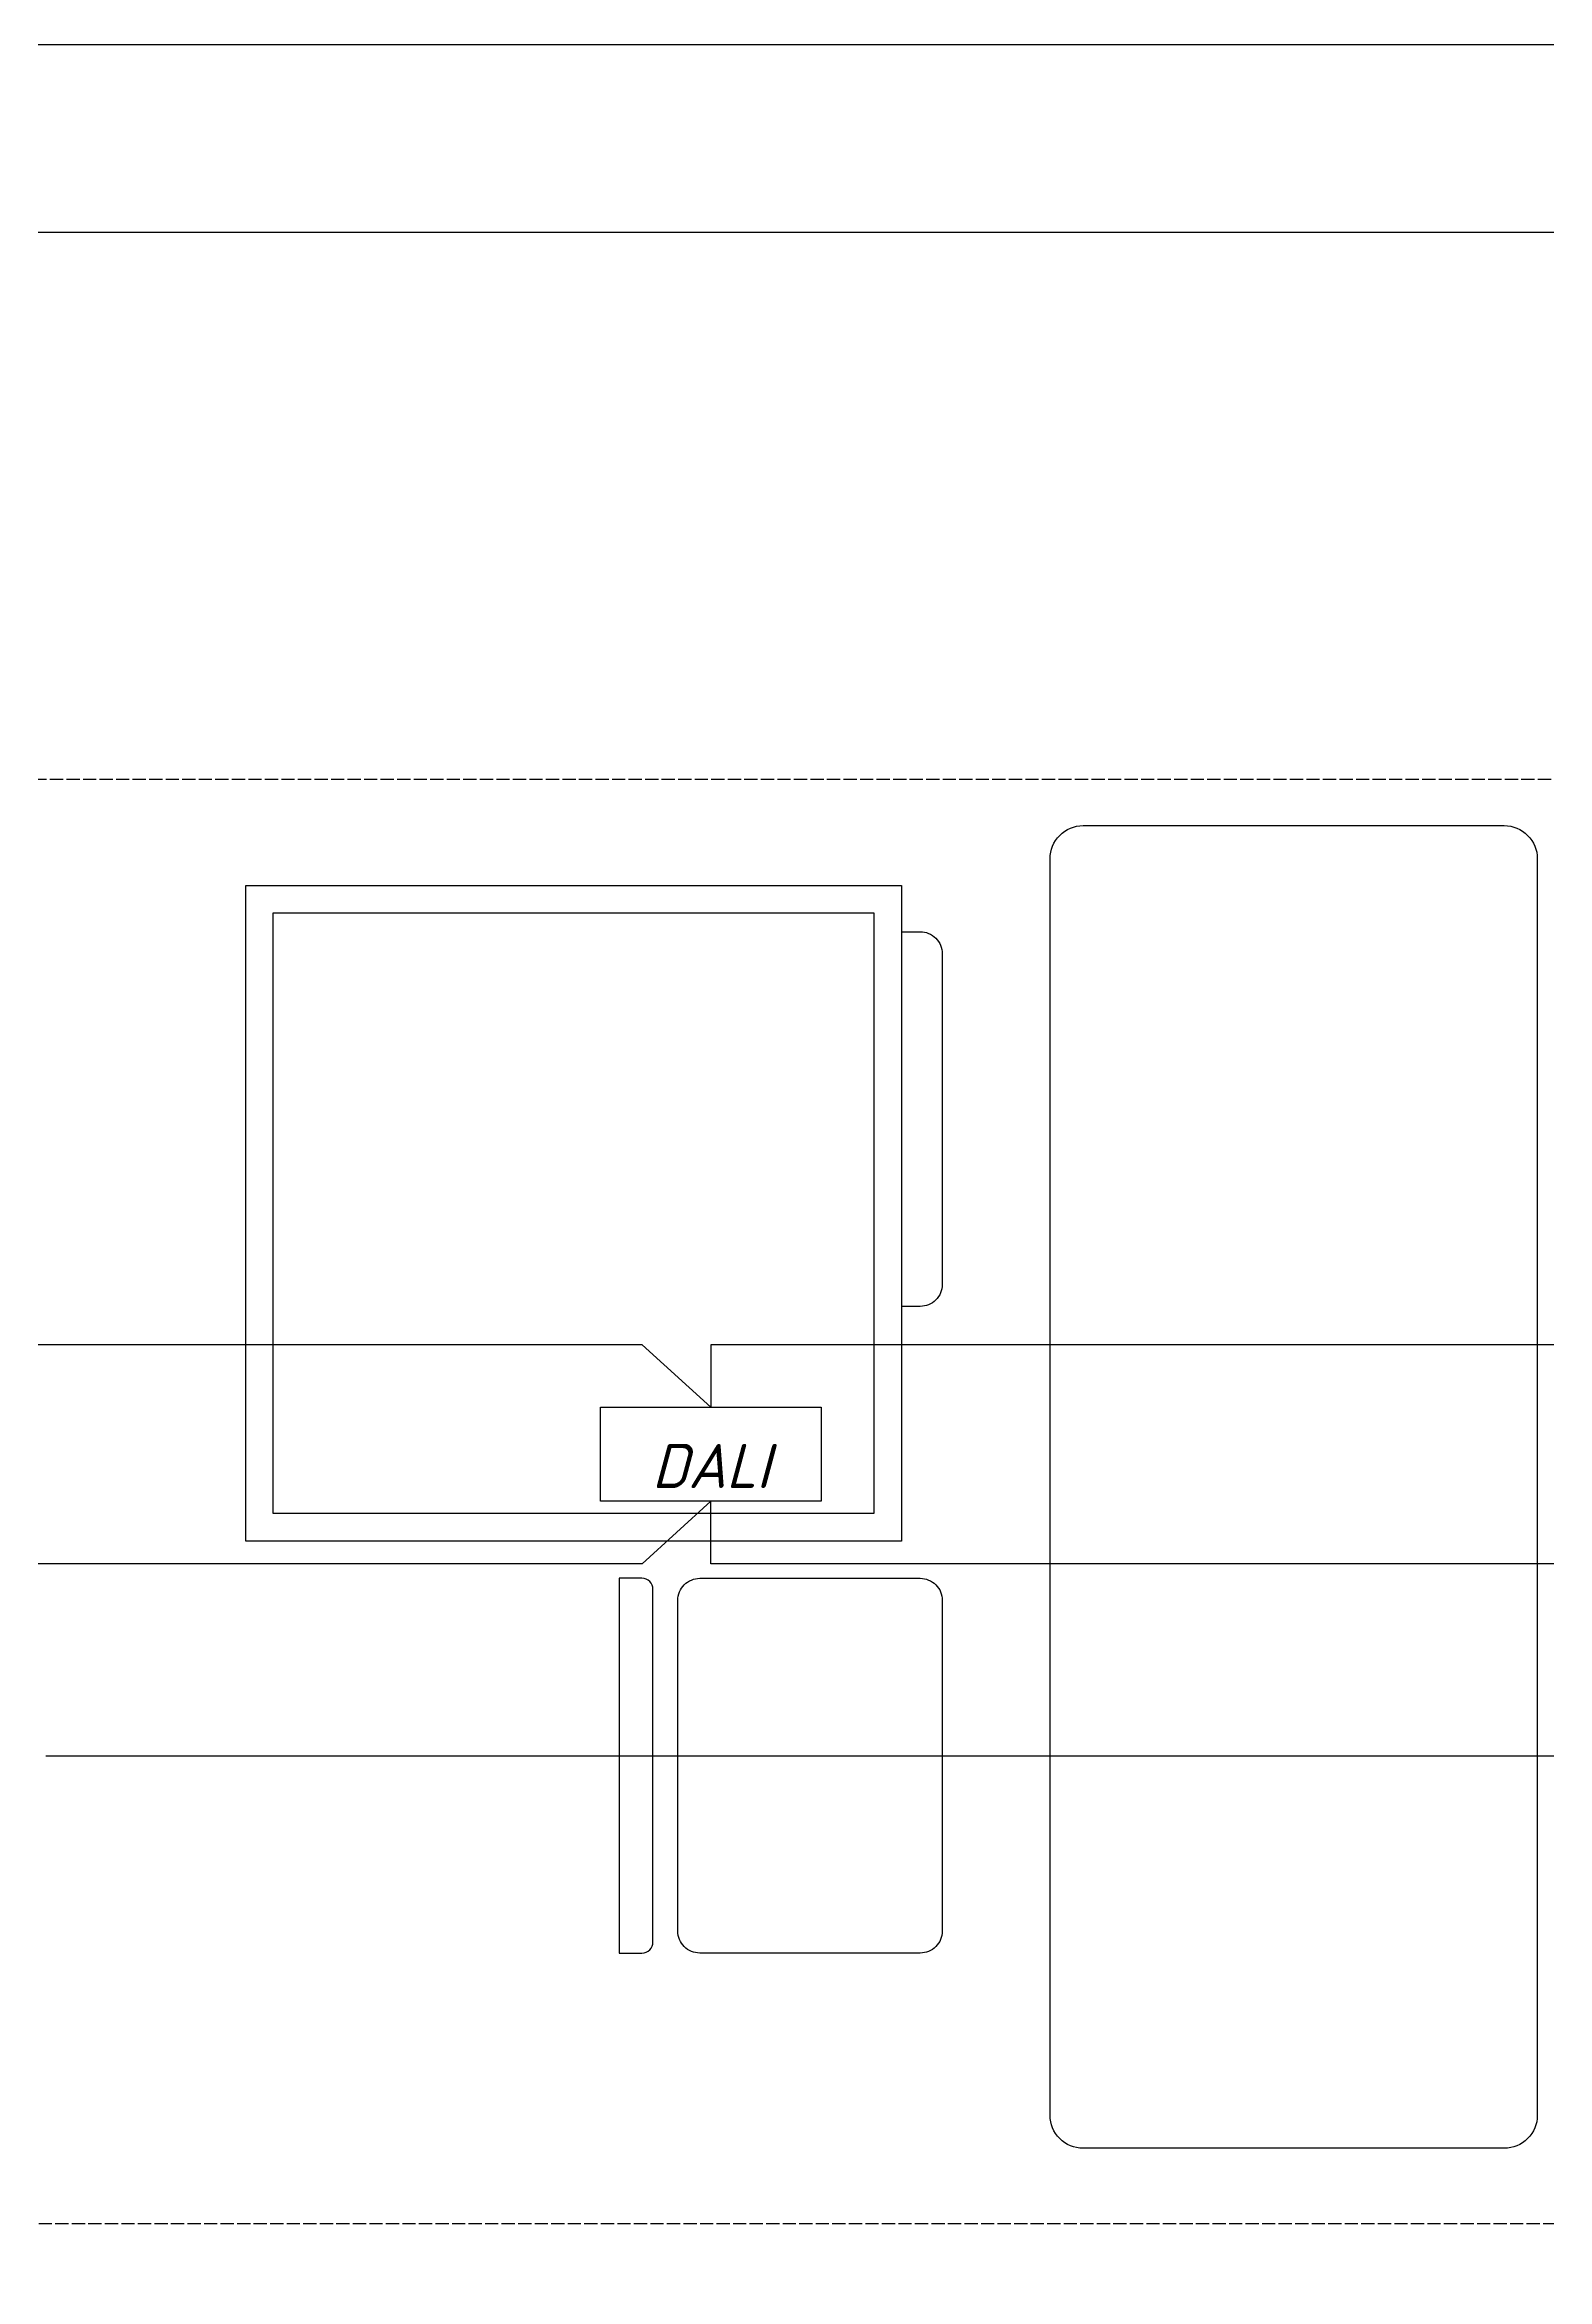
# Model space of a CAD drawing. Header units: millimetres. Extents: x -4896 to 62463, y -11301 to 6998.
# Drawn here: x 4400 to 5763, y 1453 to 3481 of the extents above; entities that cross this region are included whole.
import ezdxf

# ---------------------------------------------------------------- set-up
doc = ezdxf.new("R2010")
doc.units = ezdxf.units.MM
doc.linetypes.add('ACAD_ISO02W100', pattern=[15, 12, -3])
doc.layers.add('Рамка', color=250, linetype='Continuous')
doc.styles.add('Мой новый', font='isocpeur.ttf', dxfattribs={"width": 0.955, "oblique": 15})

# ---------------------------------------------------------------- blocks, each defined once
blk = doc.blocks.new('DALI_драйвер светильника')
at = {"layer": 'Рамка', "color": 3}
blk.add_lwpolyline([(-100.2, 42.7), (100.2, 42.7), (100.2, -42.7), (-100.2, -42.7)], close=True, dxfattribs=at)
at = {"layer": 'Рамка', "color": 3, "insert": (-100.2, 42.7), "char_height": 4, "width": 200.467, "attachment_point": 1, "style": 'Мой новый'}
blk.add_mtext('\\pxqc;\\P\\P\\P\\P\\P{\\H10x;DALI}', dxfattribs=at)

msp = doc.modelspace()

# ---------------------------------------------------------------- linework, layer by layer
at = {"layer": 'Рамка'}
for points in [[(5870.6, -1570.3), (-573.7, -1570.3), (-573.7, 3480.6), (8443.9, 3480.6), (8443.9, -1570.3), (6886.6, -1570.3)], [(5870.6, -1400.3), (-403.7, -1400.3), (-403.7, 3310.6), (8273.9, 3310.6), (8273.9, -1400.3), (6886.6, -1400.3)]]:
    msp.add_lwpolyline(points, dxfattribs=at)
at = {"layer": 'Рамка', "color": 5, "linetype": 'ACAD_ISO02W100'}
msp.add_lwpolyline([(774.8, 2814.2), (7811.6, 2814.2), (7811.6, 1503.3), (774.8, 1503.3)], close=True, dxfattribs=at)
at = {"layer": 'Рамка', "color": 241, "true_color": 0xf7abae}
for points in [[(5342.2, 2772), (5724.3, 2772, -0.414214), (5754.3, 2742), (5754.3, 1602, -0.414214), (5724.3, 1572), (5342.2, 1572, -0.414214), (5312.2, 1602), (5312.2, 2742, -0.414214)], [(4941.9, 2089.1), (4921.3, 2089.1), (4921.3, 1749.1), (4941.9, 1749.1, 0.414214), (4951.9, 1759.1), (4951.9, 2079.1, 0.414214)], [(5214.4, 2069.1), (5214.4, 1769.1, -0.414214), (5194.4, 1749.1), (4994.4, 1749.1, -0.414214), (4974.4, 1769.1), (4974.4, 2069.1, -0.414214), (4994.4, 2089.1), (5194.4, 2089.1, -0.414214)]]:
    msp.add_lwpolyline(points, format="xyb", close=True, dxfattribs=at)
at = {"layer": 'Рамка'}
for points in [[(4582.4, 2717.8), (5177.4, 2717.8), (5177.4, 2122.8), (4582.4, 2122.8)], [(4607.4, 2692.8), (5152.4, 2692.8), (5152.4, 2147.8), (4607.4, 2147.8)]]:
    msp.add_lwpolyline(points, close=True, dxfattribs=at)
at = {"layer": 'Рамка', "color": 241, "true_color": 0xf7abae}
msp.add_lwpolyline([(5177.4, 2675.8), (5194.4, 2675.8, -0.414214), (5214.4, 2655.8), (5214.4, 2355.8, -0.414214), (5194.4, 2335.8), (5177.4, 2335.8)], format="xyb", dxfattribs=at)
at = {"layer": 'Рамка', "color": 3}
for points in [[(5004.4, 2244.4), (4942.2, 2300.9), (3814.4, 2300.9), (3814.4, 2244.4)], [(6194.4, 2244.4), (6132.2, 2300.9), (5004.4, 2300.9), (5004.4, 2244.4)]]:
    msp.add_lwpolyline(points, dxfattribs=at)
at = {"layer": 'Рамка', "color": 1}
for points in [[(5004.4, 2159), (4942.2, 2102.4), (3814.4, 2102.4), (3814.4, 2159)], [(6194.4, 2159), (6132.2, 2102.4), (5004.4, 2102.4), (5004.4, 2159)]]:
    msp.add_lwpolyline(points, dxfattribs=at)
at = {"layer": 'Рамка', "color": 2}
msp.add_lwpolyline([(4401.1, 1928), (8120.8, 1928), (8120.8, -1301.8)], dxfattribs=at)

# ---------------------------------------------------------------- block references
at = {"layer": 'Рамка'}
msp.add_blockref('DALI_драйвер светильника', (5004.4, 2201.7), dxfattribs=at)

doc.saveas('drawing.dxf')
